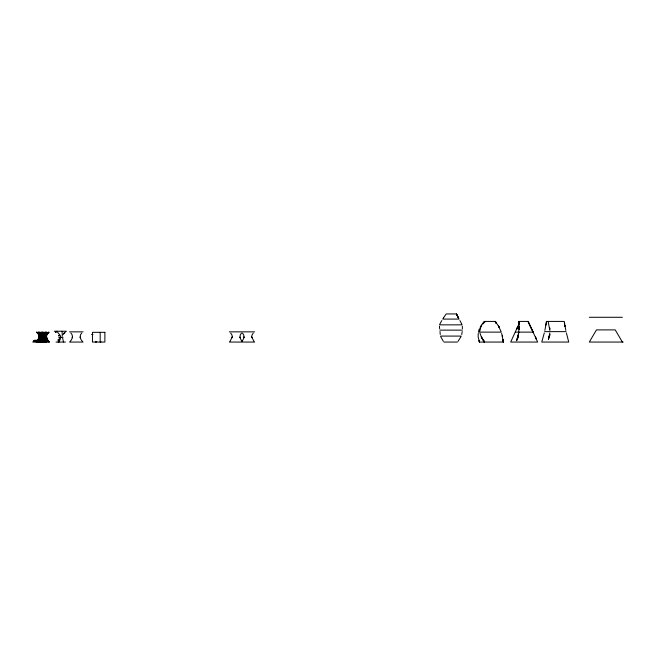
<?xml version="1.0" encoding="UTF-8"?>
<svg xmlns="http://www.w3.org/2000/svg" width="656" height="656" viewBox="0 0 656 656"><rect width="100%" height="100%" fill="white"/><g stroke="black" fill="none" stroke-linecap="round" stroke-linejoin="round"><path stroke-width="0.98" d="M62.082 331.239L62.238 334.954A6.289 0.951 81.6 0 0 62.361 336.102M38.688 338.061L38.704 338.406A2.271 1.181 80.6 0 1 40.008 338.406A2.28 2.066 73.4 0 1 42.279 338.406A2.28 2.222 -56.8 0 1 44.715 338.406A2.271 1.607 -79.4 0 1 46.486 338.406L46.715 337.676L46.773 339.136A2.624 1.853 -84.8 0 0 44.879 339.136A2.624 2.575 -71.8 0 0 42.255 339.136A2.624 2.394 81.3 0 0 39.811 339.136A2.624 1.386 85.4 0 0 38.401 339.136L38.417 338.783A2.427 0.615 83.4 0 1 39.081 338.775A2.435 1.829 81.8 0 1 41.025 338.775A2.435 2.411 53.2 0 1 43.575 338.775A2.435 2.148 -79 0 1 45.846 338.775A3.969 1.14 -56.9 0 1 46.904 338.406L47.134 339.865A3.1 2.206 -89.2 0 0 45.059 339.865A3.1 3.05 -85 0 0 42.189 339.865A3.1 2.829 88 0 0 39.524 339.865A3.1 1.632 89.6 0 0 37.991 339.865L38.048 339.505A2.845 0.722 87.9 0 1 38.761 339.505A2.845 2.148 86.8 0 1 40.869 339.505A2.845 2.821 72.5 0 1 43.632 339.505A2.845 2.517 -85.5 0 1 46.109 339.505A4.674 1.328 -57 0 1 47.224 339.136L47.56 340.595A3.739 2.69 87.1 0 0 45.231 340.595A3.739 3.682 83.1 0 0 42.058 340.595A3.739 3.395 -86.6 0 0 39.13 340.595A3.731 1.919 -86.9 0 0 37.474 340.595L37.589 340.234A3.395 0.836 -88.2 0 1 38.343 340.234A3.395 2.542 -89 0 1 40.639 340.234A3.395 3.37 -88.7 0 1 43.673 340.234A3.395 3.026 89.1 0 1 46.404 340.234A5.584 1.591 -56.2 0 1 47.634 339.865L48.126 340.595A6.724 1.952 -54.6 0 0 46.732 340.964A4.133 3.698 84.5 0 0 43.69 340.964A4.133 4.084 -75.8 0 0 40.328 340.964A4.125 3.042 -85.4 0 0 37.818 340.964A4.116 0.951 -84.6 0 0 37.031 340.964L36.851 341.325A4.559 2.271 -83.7 0 1 38.647 341.325A4.576 4.116 -82.4 0 1 41.877 341.325A4.584 4.526 71.7 0 1 45.42 341.325A4.576 3.346 83.8 0 1 48.044 341.325A3.05 0.484 72.3 0 1 48.519 340.964L48.708 341.325A8.134 2.411 -52.3 0 0 47.109 341.694A5.092 4.6 80.4 0 0 43.681 341.694A5.092 5.018 -68.3 0 0 39.934 341.694A5.076 3.674 -82.3 0 0 37.179 341.694A5.043 1.066 -81.2 0 0 36.367 341.694A4.986 1.82 -76.8 0 1 37.786 341.694A4.936 3.961 -64.1 0 1 40.934 341.694A4.92 4.723 1.8 0 1 44.731 341.694A4.945 3.92 64.8 0 1 47.839 341.694A5.002 1.747 77 0 1 49.192 341.694L49.389 342.055M518.511 334.593L519.142 326.762L518.855 321.424L528.088 321.424L537.649 342.055L510.688 342.055L518.871 324.097M549.81 332.969L548.375 339.472L549.326 336.889M478.232 333.33L478.158 337.004L479.487 342.055L503.365 342.055L501.676 333.33M462.218 331.551L461.726 334.511M59.056 335.331L58.95 336.102L58.72 335.331M518.83 332.125L516.608 340.808L518.478 334.593L517.223 339.57L518.24 337.077M544.874 330.386L546.3 322.711M545.874 325.286L546.432 321.424L564.234 321.424L565.816 330.386M544.291 332.969L541.766 342.055L568.727 342.055L566.415 332.969M550.089 334.289L549.539 336.241M478.634 331.428L481.766 325.327M47.183 334.396L47.06 334.019A2.919 0.935 -30.8 0 0 45.149 334.396A1.993 1.443 -16.4 0 0 42.624 334.396A1.976 1.394 20.3 0 0 40.155 334.396A1.886 0.795 39 0 0 38.597 334.396L38.138 334.035L39.122 334.765A1.624 0.754 28.6 0 1 40.967 334.765A1.599 0.959 6.2 0 1 43.444 334.765A1.615 0.894 -19 0 1 45.69 334.765A1.673 0.533 -36.6 0 1 46.92 334.765L47.667 333.699M439.815 324.162L441.791 320.571M460.922 336.79L458.077 341.276M63.132 334.576L65.444 331.977M57.794 340.234L58.204 339.636M96.727 341.489L96.309 342.055M59.007 342.055L60.688 338.152A5.232 4.403 69.6 0 0 60.705 337.282A4.854 4.084 69.6 0 0 60.401 335.716L56.81 331.239M81.729 333.109C79.105 335.364 80.188 339.341 82.467 341.415M241.547 333.109C238.915 335.364 240.006 339.341 242.285 341.415M253.273 333.109L251.994 335.011L251.724 337.045L254.011 341.415M70.151 341.415C72.431 339.341 73.521 335.364 70.889 333.109M229.969 341.415L232.265 337.045L231.994 335.011L230.707 333.109M241.703 341.415C243.983 339.341 245.065 335.364 242.441 333.109M482.841 324.007L485.407 321.424M47.166 334.404L46.281 335.126A1.615 0.812 -31.3 0 0 44.485 335.126A1.574 1.025 -6.4 0 0 42.091 335.126A1.583 0.935 21.7 0 0 39.942 335.126A1.624 0.549 40.3 0 0 38.77 335.126L39.262 335.856A1.771 1.05 52.9 0 1 40.82 335.856A1.812 1.574 24.4 0 1 43.058 335.856A1.812 1.509 -35.6 0 1 45.198 335.856A2.722 0.91 -43.2 0 1 46.543 335.495C47.035 334.289 46.592 336.233 46.601 335.495A1.632 0.648 -42.6 0 0 45.346 335.495A1.583 1.033 -21.4 0 0 43.189 335.495A1.574 1.082 10.9 0 0 40.893 335.495A1.599 0.812 36.9 0 0 39.245 335.495L38.507 334.404A1.689 0.541 32.6 0 1 39.877 334.396A1.648 0.861 15.6 0 1 42.271 334.396A1.64 0.91 -7.2 0 1 44.846 334.396A1.689 0.705 -27.1 0 1 46.691 334.396L47.314 334.043A1.796 0.459 -31.8 0 0 46.158 334.035A1.722 0.804 -17.2 0 0 43.755 334.035A1.706 0.894 3.1 0 0 41.016 334.035A1.722 0.722 22.3 0 0 38.893 334.035L37.326 333.002L38.048 333.666A2.075 0.722 33.7 0 1 39.655 333.666A2.189 1.345 18.5 0 1 42.353 333.666A2.214 1.451 -10.8 0 1 45.198 333.666A3.223 0.976 -25.6 0 1 47.421 333.305L48.101 332.986L46.74 333.305A1.919 0.763 -15.7 0 0 44.124 333.305A1.886 0.861 1.2 0 0 41.033 333.305A1.911 0.722 17.7 0 0 38.556 333.305L37.376 332.936L38.351 333.305A2.271 1.05 26.6 0 1 40.697 333.305A2.353 1.492 5.1 0 1 43.763 333.305A2.329 1.279 -20.5 0 1 46.494 333.305A1.935 0.517 -36.5 0 1 48.249 332.945L47.626 333.674A1.689 0.451 -42.6 0 0 46.24 334.035A2.066 1.238 -26.5 0 0 43.878 334.035A2.091 1.492 3.6 0 0 41.131 334.035A2.025 1.107 30.3 0 0 38.958 334.035L38.089 333.658A1.837 0.549 26.6 0 1 39.745 333.666A1.788 0.828 11.4 0 1 42.468 333.666A1.796 0.853 -7.5 0 1 45.297 333.666A1.845 0.64 -23.9 0 1 47.248 333.666L49.028 332.256L47.437 332.576A2.198 0.754 -14.4 0 0 44.534 332.576A2.157 0.869 0 0 0 41.025 332.576A2.181 0.746 14.4 0 0 38.114 332.576L36.58 332.207L37.613 332.576A2.608 1.033 23.7 0 1 40.188 332.576A2.722 1.525 5.9 0 1 43.665 332.576A2.69 1.353 -16.3 0 1 46.83 332.576M47.626 333.674L46.076 334.765A1.894 1.222 -34.4 0 0 43.993 334.765A1.919 1.525 0.6 0 0 41.492 334.765A1.87 1.189 34.9 0 0 39.442 334.765A1.779 0.467 44.8 0 0 38.54 334.765L38.999 335.126A1.788 0.91 45.4 0 1 40.541 335.126A1.853 1.476 22.2 0 1 42.853 335.126A1.861 1.46 -24.7 0 1 45.149 335.126A2.747 0.918 -36.9 0 1 46.715 334.765L45.994 335.495A1.812 1.23 -44 0 0 44.124 335.495A1.829 1.583 -4.6 0 0 41.779 335.495A1.804 1.312 40.7 0 0 39.786 335.495A1.73 0.574 52.2 0 0 38.835 335.495L39.278 336.225A1.648 0.902 46.7 0 1 40.787 336.225A1.632 1.263 17.8 0 1 42.984 336.225A1.64 1.23 -24.7 0 1 45.116 336.225A1.673 0.804 -49.8 0 1 46.437 336.225L46.683 337.594A3.444 1.017 -55.6 0 0 45.625 338.045A2.14 1.886 -70.8 0 0 43.485 338.045A2.148 2.107 39.7 0 0 41.098 338.045A2.14 1.583 75.8 0 0 39.294 338.045A2.124 0.508 78.1 0 0 38.704 338.045L38.819 338.406A2.255 1.32 76 0 1 40.303 338.406A2.247 2.075 56.1 0 1 42.648 338.406A2.247 2.116 -50.6 0 1 45.043 338.406A2.255 1.427 -75.2 0 1 46.642 338.406L46.879 338.086A2.116 0.795 -74.9 0 0 45.904 338.045A2.099 1.697 -62.7 0 0 43.886 338.045A2.091 2.009 4.7 0 0 41.484 338.045A2.099 1.64 64.5 0 0 39.524 338.045A2.107 0.705 75.4 0 0 38.704 338.045L38.712 338.061M589.318 317.283L622.372 317.283M439.594 324.851L462.054 324.851M439.881 330.132L462.324 330.132M54.276 331.239L66.477 331.239M544.603 331.633L566.095 331.633M69.503 331.854L83.115 331.854M229.321 331.854L254.667 331.854M478.462 332.125L501.274 332.125M515.362 332.125L533.139 332.125L528.039 321.424L533.139 332.125M91.578 334.511L92.996 334.511M440.586 336.085L461.225 336.085M58.753 337.282L63.05 337.282M34.178 340.292L45.026 340.292M33.768 340.48L45.436 340.48M33.768 341.054L45.436 341.054M33.177 341.538L46.035 341.538M32.8 342.055L46.412 342.055M56.014 342.055L65.436 342.055M69.503 342.055L83.115 342.055M229.321 342.055L254.659 342.055M443.932 342.055L457.429 342.055M623.2 342.055L589.309 342.055L596.452 329.894L615.23 329.894L622.372 342.055M45.272 341.054L46.215 342.055M443.325 341.276L440.807 336.79M459.905 320.571L461.816 324.162M495.132 321.424L495.829 323.359M501.028 331.428L498.429 325.991L495.264 321.424L484.112 321.424L480.807 325.991L479.733 331.428M548.113 321.424L549.851 330.386M480.02 333.33L481.381 337.004L484.407 342.055L483.324 339.505M439.668 328.812L439.405 326.188M440.242 334.511L440.012 331.551M462.316 326.188L462.398 328.812M100.188 332.321L100.188 342.055M63.525 341.997A9.184 1.394 81.6 0 1 62.664 338.168M59.401 337.865A10.406 6.74 -82.7 0 1 58.146 342.03M100.819 341.473A8.553 2.132 81.2 0 1 100.811 342.03M95.579 341.473A9.061 2.591 -85.2 0 1 95.456 342.022M38.934 336.331L39.401 337.315A1.935 1.378 68.8 0 1 41.09 337.315A1.952 1.878 31.9 0 1 43.37 337.315A1.952 1.706 -60.6 0 1 45.444 337.315A3.067 0.951 -52.9 0 1 46.527 336.954L46.273 337.586A2.034 1.435 -72.8 0 0 44.559 337.684A2.042 1.976 -40.6 0 0 42.238 337.684A2.034 1.812 64.8 0 0 40.114 337.684A2.017 1.009 74.8 0 0 38.909 337.684L39.04 336.946A1.853 0.853 68 0 1 40.114 336.954A1.878 1.607 56 0 1 42.148 336.954A1.886 1.796 -25.2 0 1 44.403 336.954A1.878 1.328 -64.4 0 1 46.092 336.954L46.478 336.151A2.821 0.918 -48.7 0 0 45.297 336.585A1.845 1.583 -48.3 0 0 43.23 336.585A1.845 1.714 27.3 0 0 41 336.585A1.82 1.205 60.9 0 0 39.393 336.585L38.95 336.257M49.159 341.801L49.159 342.055A5.494 3.214 69.9 0 0 46.724 342.055A5.428 4.887 43 0 0 42.911 342.055A5.42 4.936 -39.3 0 0 39.048 342.055A5.478 3.354 -69.1 0 0 36.49 342.055A5.568 0.508 -77.5 0 0 36.113 342.055A5.633 2.698 -80.7 0 1 38.056 342.055A5.674 5.043 -79 0 1 41.631 342.055A5.683 5.625 60.3 0 1 45.617 342.055A5.674 4.207 80.8 0 1 48.61 342.055A3.665 0.631 68.2 0 1 49.192 341.694L49.159 341.801M519.126 326.762L519.076 329.435L519.142 326.762M38.876 335.88L38.983 336.225A1.755 0.705 60.2 0 1 40.008 336.225A1.804 1.451 47.8 0 1 42 336.225A1.82 1.673 -12.9 0 1 44.264 336.225A1.804 1.263 -54.5 0 1 46.002 336.225L46.396 335.618L46.002 335.856A1.615 0.968 -36.6 0 0 44.214 335.856A1.591 1.189 -5 0 0 41.918 335.856A1.599 1.05 30.1 0 0 39.934 335.856A1.64 0.566 49.3 0 0 38.925 335.856L38.884 335.864M36.613 332.272L37.515 332.945A2.075 0.574 22.1 0 1 39.549 332.945A2.017 0.828 8.5 0 1 42.673 332.945A2.025 0.836 -7.5 0 1 45.838 332.945A2.083 0.607 -21.4 0 1 47.937 332.945L48.938 332.215L47.945 332.576A3.665 1.025 -21.3 0 0 45.297 332.945A2.526 1.501 -7.2 0 0 42.05 332.945A2.485 1.337 17 0 0 39.057 332.945A2.345 0.664 29.5 0 0 37.359 332.945L36.613 332.272M48.446 341.194L48.437 341.325A4.502 2.755 75.5 0 0 46.199 341.325A4.477 4.166 51.6 0 0 42.771 341.325A4.477 4.166 -51.8 0 0 39.352 341.325A4.502 2.747 -75.6 0 0 37.113 341.325L37.039 340.964A4.092 1.443 -81.7 0 1 38.245 340.964A4.075 3.296 -73.3 0 1 41.025 340.964A4.067 4.002 -3 0 1 44.419 340.964A4.075 3.346 72.8 0 1 47.248 340.964A4.1 1.517 81.6 0 1 48.519 340.964L48.446 341.194M46.617 336.602L46.428 336.881A1.788 0.984 -57.9 0 0 44.993 336.954A1.763 1.476 -29.7 0 0 42.829 336.954A1.763 1.484 27.6 0 0 40.647 336.954A1.779 1.009 57.2 0 0 39.204 336.954L38.934 336.602A1.73 0.599 58.8 0 1 39.852 336.585A1.689 1.214 40.6 0 1 41.763 336.585A1.689 1.41 -2.8 0 1 44.026 336.585A1.706 1.173 -43.6 0 1 45.854 336.585A1.747 0.517 -59.8 0 1 46.617 336.585L46.601 336.594M47.847 340.48L47.831 340.595A3.715 2.353 81.8 0 0 45.772 340.595A3.706 3.534 65 0 0 42.681 340.595A3.706 3.493 -67.5 0 0 39.622 340.595A3.715 2.255 -82.1 0 0 37.654 340.595L37.605 340.234A3.387 1.156 -86.7 0 1 38.638 340.234A3.387 2.747 -83 0 1 41.131 340.234A3.387 3.378 -17.2 0 1 44.19 340.234A3.387 2.837 82.4 0 1 46.756 340.234A3.395 1.312 86.6 0 1 47.945 340.234L47.847 340.48M72.447 337.045L72.349 337.635L72.447 337.045M232.265 337.045L232.167 337.635L232.265 337.045M243.991 337.045L243.893 337.635L243.991 337.045M47.355 339.759L47.33 339.865A3.1 2.001 88.8 0 0 45.444 339.865A3.1 2.985 85.1 0 0 42.632 339.865A3.1 2.936 -86 0 0 39.868 339.865A3.1 1.861 -88.9 0 0 38.122 339.865L38.073 339.521A2.845 0.951 87.9 0 1 38.991 339.505A2.845 2.296 86.7 0 1 41.238 339.505A2.845 2.837 0 0 1 44.026 339.505A2.845 2.403 -86.4 0 1 46.371 339.505A2.845 1.123 -87.9 0 1 47.478 339.505L47.355 339.759M549.474 335.593L549.187 336.889L549.474 335.593M38.868 337.323L39.048 337.684A1.976 1.148 67.1 0 1 40.492 337.684A1.968 1.755 40.3 0 1 42.722 337.684A1.968 1.771 -37.6 0 1 44.969 337.684A1.984 1.189 -66.5 0 1 46.461 337.684L46.674 337.315A1.894 0.648 -67.6 0 0 45.83 337.315A1.861 1.419 -52.3 0 0 43.919 337.315A1.853 1.689 0.3 0 0 41.615 337.315A1.861 1.41 52.5 0 0 39.721 337.315A1.886 0.64 67.6 0 0 38.884 337.315M46.961 339.045L46.937 339.136A2.616 1.697 -83.5 0 0 45.198 339.136A2.616 2.517 -70.7 0 0 42.624 339.136A2.616 2.46 74.4 0 0 40.098 339.136A2.616 1.558 83.9 0 0 38.507 339.136L38.442 338.808A2.427 0.804 82 0 1 39.286 338.775A2.419 1.935 75.9 0 1 41.353 338.775A2.419 2.386 12.3 0 1 43.919 338.775A2.419 2.025 -74.4 0 1 46.092 338.775A2.427 0.951 -81.7 0 1 47.109 338.775L46.961 339.045M480.52 326.655L480.282 327.328L480.52 326.655M479.38 329.361L479.101 330.042L479.38 329.361M517.748 326.762L516.584 329.435L517.764 326.762M443.554 317.824L442.759 319.087L459.052 319.087L456.453 313.945L446.17 313.945L443.554 317.824M64.19 333.076L63.87 333.453L64.567 332.707L64.198 333.076M104.878 332.321L92.455 332.321L92.455 342.055L104.878 342.055L104.878 332.321M56.014 332.338L55.473 331.977L56.006 332.338M496.248 322.711L495.264 321.424L496.248 322.711M482.808 339.505L481.381 337.004L482.808 339.505M483.603 340.776L482.832 339.505L483.562 340.776M498.814 326.655L498.421 325.991L499.175 327.328L498.814 326.655M457.125 315.249L456.445 313.945L458.388 317.824L457.109 315.249M536.567 339.57L535.444 337.077L536.567 339.57M484.185 342.055L483.652 340.776L484.185 342.055M479.495 342.055L479.011 340.776L479.495 342.055M502.594 337.004L502.307 335.765L502.586 337.004M565.029 326.565L564.783 325.286L565.021 326.565M251.822 337.635L251.724 337.045L251.822 337.635M240.096 337.635L239.989 337.045L240.088 337.635M80.278 337.635L80.171 337.045L80.27 337.635M564.586 323.99L564.381 322.711L564.562 323.99M503.365 342.055L503.021 339.505L503.357 342.055M549.802 329.123L549.671 327.852L549.794 329.123M519.06 324.097L518.83 321.424L519.052 324.097"/></g></svg>
